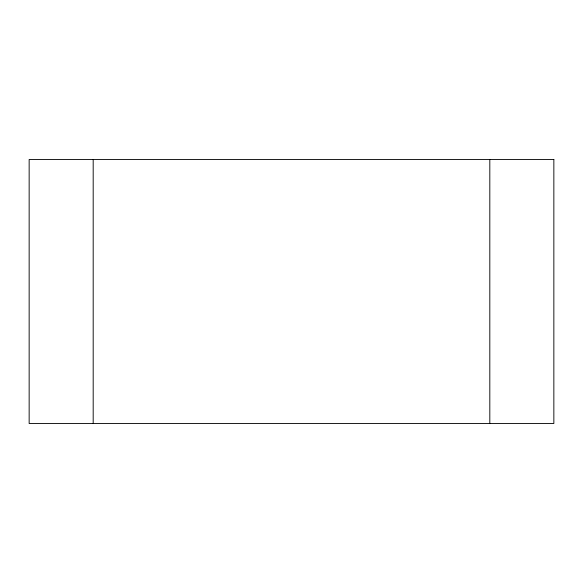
<?xml version="1.0" encoding="UTF-8"?>
<svg xmlns="http://www.w3.org/2000/svg" width="583" height="583" viewBox="0 0 583 583"><rect width="100%" height="100%" fill="white"/><g stroke="black" fill="none" stroke-linecap="round" stroke-linejoin="round"><path stroke-width="0.87" d="M489.815 159.502L489.815 423.498M93.185 159.502L93.185 423.498M553.85 159.502L29.15 159.502L29.15 423.498L553.85 423.498L553.85 159.502"/></g></svg>
